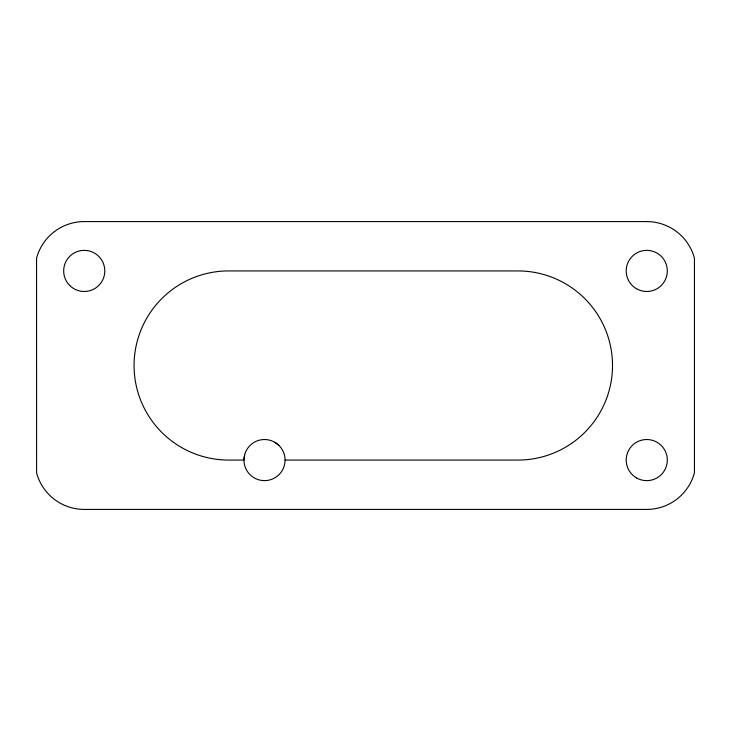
<?xml version="1.0" encoding="UTF-8"?>
<svg xmlns="http://www.w3.org/2000/svg" width="731" height="731" viewBox="0 0 731 731"><rect width="100%" height="100%" fill="white"/><g stroke="black" fill="none" stroke-linecap="round" stroke-linejoin="round"><path stroke-width="1.1" d="M244.657 454.755L243.953 460.073L228.639 460.073A94.573 94.573 0 0 1 134.065 365.5A94.573 94.573 0 0 1 228.639 270.927L517.932 270.927A94.573 94.573 0 0 1 612.514 365.5A94.573 94.573 0 0 1 517.932 460.073L285.072 460.073A20.559 20.559 0 0 1 254.233 477.882A20.559 20.559 0 0 1 254.233 442.273A20.559 20.559 0 0 1 285.072 460.073M274.792 442.273L279.05 445.535M646.752 221.584L84.239 221.584A49.342 49.342 0 0 0 36.55 258.253L36.605 472.948A49.342 49.342 0 0 0 84.239 509.416L646.752 509.416A49.342 49.342 0 0 0 694.45 472.71L694.45 258.29A49.342 49.342 0 0 0 646.752 221.584M636.473 288.727A20.559 20.559 0 0 0 667.312 270.927A20.559 20.559 0 0 0 636.473 253.118A20.559 20.559 0 0 0 636.473 288.727M69.701 285.465A20.559 20.559 0 0 0 104.094 276.245A20.559 20.559 0 0 0 78.921 251.062A20.559 20.559 0 0 0 69.701 285.465M636.473 477.882A20.559 20.559 0 0 0 667.312 460.073A20.559 20.559 0 0 0 636.473 442.273A20.559 20.559 0 0 0 636.473 477.882"/></g></svg>
